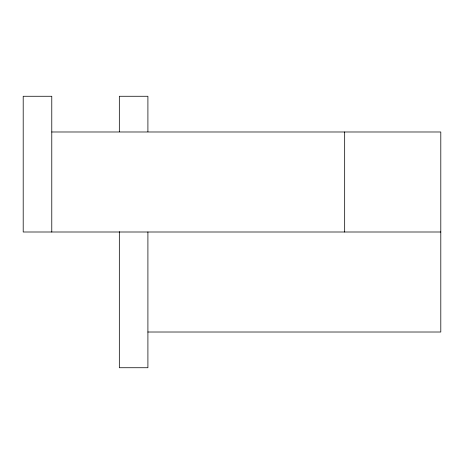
<?xml version="1.0" encoding="UTF-8"?>
<svg xmlns="http://www.w3.org/2000/svg" width="464" height="464" viewBox="0 0 464 464"><rect width="100%" height="100%" fill="white"/><g stroke="black" fill="none" stroke-linecap="round" stroke-linejoin="round"><path stroke-width="0.7" d="M51.777 131.985L440.8 131.985L440.8 332.015L147.906 332.015M440.8 232L23.2 232L23.2 96.268L51.777 96.268L51.777 232M344.671 131.985L344.671 232M147.906 131.741L147.906 96.268L119.329 96.268L119.329 131.741M147.906 232L147.906 367.732L119.329 367.732L119.329 231.64"/></g></svg>
